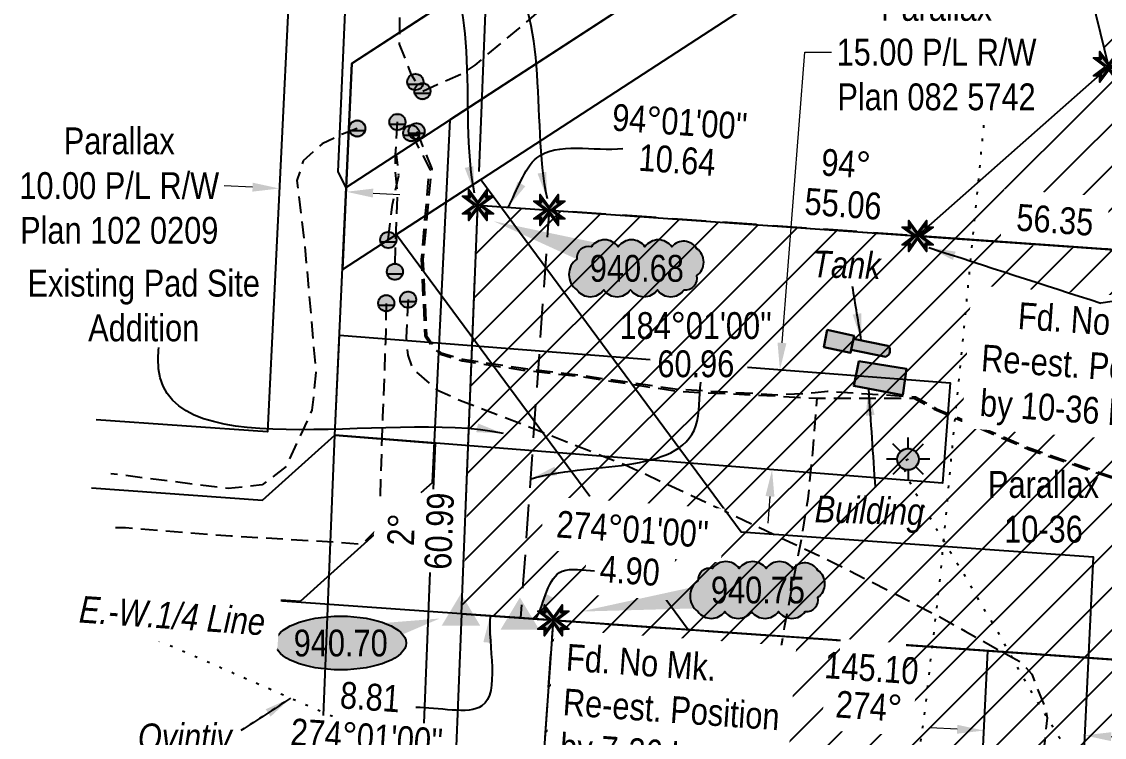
# Model space of a CAD drawing. Extents: x 301555 to 305504, y 5808283 to 5811840.
# Drawn here: x 303611.5 to 304015, y 5808742.4 to 5809009.3 of the extents above; entities that cross this region are included whole.
import ezdxf
from ezdxf.enums import TextEntityAlignment as Align

# ---------------------------------------------------------------- set-up
doc = ezdxf.new("R2010")
doc.units = 0
doc.header["$LTSCALE"] = 5
doc.header["$PDMODE"] = 34
doc.header["$PDSIZE"] = 0.03
for name, pattern in [('foc-ACCESSROAD', [3.75, 2.5, -1.25]), ('foc-DOT', [1, 0.2, -0.8]), ('foc-QUARTERLINE', [33, 25, -3, 2, -3]), ('UG_PIPE', [1.875, 1.25, -0.625])]:
    doc.linetypes.add(name, pattern=pattern)
doc.layers.get('Defpoints').update_dxf_attribs({"color": 9})
for name, color, linetype in [('AS-DRILL', 8, 'foc-DOT'), ('AS-PIPE-UG', 44, 'UG_PIPE'), ('AS-SYMBOL', 7, 'Continuous'), ('C-RW', 13, 'Continuous'), ('C-WS', 13, 'foc-ACCESSROAD'), ('C-WS-S', 8, 'Continuous'), ('DRILL-T', 8, 'Continuous'), ('L-AREAREQUIRED', 7, 'Continuous'), ('L-BD', 7, 'Continuous'), ('L-MON', 1, 'Continuous'), ('L-MON-T', 1, 'Continuous'), ('L-QSEC', 8, 'foc-QUARTERLINE'), ('L-TITLEDB', 4, 'Continuous'), ('L-TITLEDB-T', 4, 'Continuous'), ('P-ELEVATION', 7, 'Continuous'), ('P-PROPOSED', 10, 'Continuous')]:
    doc.layers.add(name, color=color, linetype=linetype)
doc.layers.add('AS-STRUCTURE', color=7, linetype='Continuous', lineweight=30, true_color=0x595959)
for name, color, linetype, true_color in [('AS-STRUCTURE-H', 7, 'Continuous', 0xa8a8a8), ('AS-STRUCTURE-T', 7, 'Continuous', 0x454545), ('P-PROPOSED-EXISTING-H', 7, 'Continuous', 0xffeebd)]:
    doc.layers.add(name, color=color, linetype=linetype, true_color=true_color)
doc.layers.add('C-RW-T', color=13, linetype='Continuous', lineweight=9)
doc.styles.add('80', font='ARIALN.TTF', dxfattribs={"height": 10})
doc.styles.add('80CG', font='ARIALN.TTF', dxfattribs={"height": 10})
doc.styles.add('80L', font='ARIALN.TTF', dxfattribs={"height": 10})
doc.styles.add('80LS', font='ARIALNI.TTF', dxfattribs={"height": 10})
doc.dimstyles.new('Compass 5 000', dxfattribs={"dimscale": 5, "dimtxt": 9, "dimasz": 2, "dimexe": 0.2, "dimexo": 0.0625, "dimgap": 0.5, "dimtad": 0, "dimtih": 1, "dimtoh": 1, "dimzin": 0, "dimdsep": 46, "dimtxsty": '80CG', "dimcen": 0.1, "dimse1": 1, "dimse2": 1, "dimclrd": 256, "dimclrt": 256, "dimaunit": 1, "dimadec": 4, "dimazin": 0, "dimtfac": 0.06, "dimtofl": 0, "dimtmove": 0, "dimatfit": 1, "dimfxl": 0.2, "dimtolj": 1, "dimtzin": 0, "dimlwd": -1, "dimarcsym": 0})
pattern_1 = [(45, (3998.266084374008, 389.9763777356275), (-7.857206124762436, 7.857206124762437), [])]

# ---------------------------------------------------------------- blocks, each defined once
blk = doc.blocks.new('STRIA')
blk.add_hatch(color=255).paths.add_polyline_path([(-0.0414550714867801, 1.521379340009161), (-1.474693147280959, -0.867350786313807), (1.391783004306489, -0.867350786313807)])
blk = doc.blocks.new('STRIAA')
blk.add_blockref('STRIA', (0, 0))
blk = doc.blocks.new('STRIB')
at = {"color": 1}
blk.add_solid([(-1.121455071486707, -0.6673507863138184), (-0.0414550714867801, 1.132649213686192), (1.038544928513147, -0.6673507863138184)], dxfattribs=at)
blk = doc.blocks.new('STRIBB')
blk.add_blockref('STRIB', (0, 0))
blk = doc.blocks.new('STRICC')
for name in ['STRIAA', 'STRIBB']:
    blk.add_blockref(name, (0, 0))
blk = doc.blocks.new('fdspike')
blk.add_blockref('STRICC', (0, 0))
blk = doc.blocks.new('TEMP')
h = blk.add_hatch(color=255)
h.dxf.hatch_style = 1
h.paths.add_polyline_path([(-5.274161e-10, 0.2514284397220763), (-0.6656854269836912, 1.152061669657268), (-0.6656854269836914, 0.6656854303339061), (-1.152061663105632, 0.6656854303339061), (-0.2514284404497629, 5.273253e-10), (-1.152061661774314, -0.665685419564579), (-0.6656854224511335, -0.6656854195645793), (-0.6656854224511335, -1.152061655686338), (-5.273251e-10, -0.2514284436956587), (0.6656854183820542, -1.152061663420681), (0.6656854183820542, -0.6656854208922597), (1.152061656810019, -0.6656854053035205), (0.2514284429676993, 5.273253e-10), (1.152061671303363, 0.6656854258011663), (0.6656854287749412, 0.6656854258011663), (0.6656854131859291, 1.15206166422904)])
h.paths.add_polyline_path([(0.5656854229146121, 0.8485281473411305), (0.5656854319800914, 0.5656854258011663), (0.8485281444547581, 0.5656854258011663), (0.0831890339399251, 0), (0.8485281399220186, -0.5656854150320215), (0.5656854183820542, -0.5656854240973189), (0.5656854183820542, -0.8485281365719859), (0, -0.08318903609469999), (-0.5656854224511337, -0.8485281320390644), (-0.5656854224511337, -0.5656854195645792), (-0.8485281349258001, -0.5656854195645794), (-0.0831890328488955, 0), (-0.8485281394583584, 0.5656854303339058), (-0.5656854269836913, 0.5656854303339061), (-0.5656854269836913, 0.8485281428085727), (0, 0.0831890306941206)], flags=16)
h = blk.add_hatch(color=1)
h.dxf.hatch_style = 1
h.paths.add_polyline_path([(0, 0.0831890306941205), (-0.5656854269836911, 0.8485281428085727), (-0.5656854269836912, 0.5656854303339061), (-0.8485281394583578, 0.5656854303339061), (-0.0831890328488953, -1e-16), (-0.8485281349258001, -0.5656854195645793), (-0.5656854224511337, -0.5656854195645793), (-0.5656854224511337, -0.848528132039064), (0, -0.08318903609469999), (0.5656854183820542, -0.8485281365719856), (0.5656854183820542, -0.5656854240973191), (0.8485281399220184, -0.5656854150320213), (0.0831890339399251, -1e-16), (0.8485281444547581, 0.5656854258011663), (0.5656854319800914, 0.5656854258011663), (0.5656854229146121, 0.8485281473411308)])
at = {"color": 1}
for p, q in [((-0.0831890328488953, 0), (0.0831890339399252, 0)), ((0, 0.0831890306941205), (0, -0.08318903609469999))]:
    blk.add_line(p, q, dxfattribs=at)
at = {"color": 255, "flags": 128}
blk.add_lwpolyline([(-0.251428440449763, 5.27325e-10), (-1.152061663105632, 0.6656854303339061), (-0.6656854269836914, 0.6656854303339061), (-0.6656854269836914, 1.152061669657268), (-5.274159999999999e-10, 0.2514284397220763), (0.6656854131859291, 1.15206166422904), (0.6656854287749412, 0.6656854258011663), (1.152061671303363, 0.6656854258011663), (0.2514284429676991, 5.27325e-10), (1.152061656810019, -0.6656854053035204), (0.6656854183820542, -0.6656854208922596), (0.6656854183820542, -1.152061663420681), (-5.27325e-10, -0.2514284436956586), (-0.6656854224511335, -1.152061655686338), (-0.6656854224511335, -0.6656854195645793), (-1.152061661774314, -0.6656854195645793)], close=True, dxfattribs=at)
at = {"color": 1, "flags": 128}
blk.add_lwpolyline([(-0.0831890328488953, 0), (-0.8485281394583578, 0.5656854303339061), (-0.5656854269836913, 0.5656854303339061), (-0.5656854269836913, 0.8485281428085727), (0, 0.0831890306941205), (0.5656854229146121, 0.8485281473411305), (0.5656854319800914, 0.5656854258011663), (0.8485281444547581, 0.5656854258011663), (0.0831890339399252, 0), (0.8485281399220184, -0.5656854150320214), (0.5656854183820542, -0.5656854240973189), (0.5656854183820542, -0.8485281365719856), (0, -0.08318903609469999), (-0.5656854224511335, -0.848528132039064), (-0.5656854224511335, -0.5656854195645792), (-0.8485281349258001, -0.5656854195645792)], close=True, dxfattribs=at)
blk = doc.blocks.new('GAS')
h = blk.add_hatch(color=255)
h.dxf.hatch_style = 1
edge = h.paths.add_edge_path()
edge.add_arc((0, 0), 0.9, 0, 360)
for p, q in [((0, 0.8077887887338874), (0, 1.615577579286764)), ((-0.5711929310346023, 0.5711929297831376), (-1.142385862069204, 1.142385861385264)), ((0.5711929310309642, 0.5711929297831376), (1.142385862065566, 1.142385861385264)), ((-0.8077887898725749, 0), (-1.615577579628734, 0)), ((1.615577579625096, 0), (0.8077887898689368, 0)), ((-0.5711929310346023, -0.5711929316021271), (-1.142385862069204, -1.142385863204253)), ((1.142385862065566, -1.142385863204253), (0.5711929310309642, -0.5711929316021271)), ((0, -0.8077887905528768), (0, -1.615577581105753))]:
    blk.add_line(p, q)
blk.add_circle((0, 0), 0.8000000000000003)
blk = doc.blocks.new('RISER')
h = blk.add_hatch(color=255)
h.dxf.hatch_style = 1
edge = h.paths.add_edge_path()
edge.add_arc((0, 0), 0.7000000000000001, 0, 360)
blk.add_hatch(color=13).paths.add_polyline_path([(0.5809894393423747, -0.1498374831999172), (-0.5809055220925075, -0.1501624933266612, 0.7745966773228882)])
at = {"color": 13}
blk.add_line((-0.5809055220925075, -0.1501624933266612), (0.5809894393423747, -0.1498374831996898), dxfattribs=at)
blk.add_circle((0, 0), 0.6000000000000001, dxfattribs=at)
blk = doc.blocks.new('*D461')
at = {"layer": 'C-RW-T', "transparency": 16777216}
for p, q in [((303960.1626647802, 5808745.420470488), (303950.1741298197, 5808745.899186838)), ((304017.5967408035, 5808742.667851478), (304027.5852757641, 5808742.189135129))]:
    blk.add_line(p, q, dxfattribs=at)
for points in [[(303960.2424508384, 5808747.085226315), (303960.0828787219, 5808743.755714661), (303970.1511997406, 5808744.941754139)], [(304017.6765268618, 5808744.332607305), (304017.5169547452, 5808741.003095651), (304007.608205843, 5808743.146567828)]]:
    blk.add_solid(points, dxfattribs=at)
at = {"layer": 'Defpoints', "color": 0, "transparency": 16777216}
for p in [(304007.608205843, 5808743.146567828), (303968.6712721242, 5808714.062698621), (304006.1282782265, 5808712.26751231)]:
    blk.add_point(p, dxfattribs=at)
at = {"layer": 'C-RW-T', "transparency": 16777216, "insert": (304066.6712239223, 5808742.189135128), "char_height": 10, "attachment_point": 5, "style": '80CG'}
blk.add_mtext('\\A1;Parallax\\P15.00 P/L R/W\\PPlan 192 2005', dxfattribs=at)
blk = doc.blocks.new('*D465')
at = {"layer": 'C-RW-T', "transparency": 16777216}
for p, q in [((303894.8978807059, 5808889.470363317), (303903.3982920524, 5808997.822349734)), ((303903.3982920524, 5808997.822349734), (303913.3982920524, 5808997.822349734)), ((303890.4087709207, 5808832.249136879), (303889.6266557916, 5808822.279769))]:
    blk.add_line(p, q, dxfattribs=at)
for points in [[(303893.2363193927, 5808889.600715838), (303896.5594420193, 5808889.340010796), (303894.1157655768, 5808879.500995437)], [(303888.7472096074, 5808832.3794894), (303892.070332234, 5808832.118784358), (303891.1908860498, 5808842.218504759)]]:
    blk.add_solid(points, dxfattribs=at)
at = {"layer": 'Defpoints', "color": 0, "transparency": 16777216}
for p in [(303885.501689848, 5808880.17678542), (303894.1157655768, 5808879.500995437), (303882.576810321, 5808842.894294742)]:
    blk.add_point(p, dxfattribs=at)
at = {"layer": 'C-RW-T', "transparency": 16777216, "insert": (303952.4842402105, 5808997.822349734), "char_height": 10, "attachment_point": 5, "style": '80CG'}
blk.add_mtext('\\A1;\\A1;Parallax\\P15.00 P/L R/W\\PPlan 082 5742', dxfattribs=at)
blk = doc.blocks.new('*D466')
at = {"layer": 'C-RW-T', "transparency": 16777216}
for p, q in [((303697.6065433227, 5808947.534824272), (303686.9968128985, 5808948.055958168)), ((303742.4886583282, 5808945.330282731), (303752.4766169839, 5808944.839689323))]:
    blk.add_line(p, q, dxfattribs=at)
for points in [[(303697.6883088907, 5808949.199484048), (303697.5247777546, 5808945.870164496), (303707.5945019784, 5808947.044230863)], [(303742.5704238962, 5808946.994942508), (303742.4068927601, 5808943.665622955), (303732.5006996725, 5808945.820876139)]]:
    blk.add_solid(points, dxfattribs=at)
at = {"layer": 'Defpoints', "color": 0, "transparency": 16777216}
for p in [(303707.5945019784, 5808947.044230863), (303705.8240448111, 5808910.999610819), (303730.7302425053, 5808909.776256095)]:
    blk.add_point(p, dxfattribs=at)
at = {"layer": 'C-RW-T', "transparency": 16777216, "insert": (303647.9108647403, 5808948.055958167), "char_height": 10, "attachment_point": 5, "style": '80CG'}
blk.add_mtext('\\A1;Parallax\\P10.00 P/L R/W\\PPlan 102 0209', dxfattribs=at)
blk = doc.blocks.new('*U484')
at = {"layer": 'P-ELEVATION'}
h = blk.add_hatch(color=111, dxfattribs=at)
h.dxf.hatch_style = 1
edge = h.paths.add_edge_path()
edge.add_arc((-17.35, -4.498962302481988), 6.103872947518012, 215.000000049745, 324.9999999502549)
edge.add_arc((-7.350000000000001, -4.498962302481988), 6.103872947518012, 215.000000049745, 324.9999999502549)
edge.add_arc((2.649999999999997, -4.49896230248199), 6.103872947518009, 215.000000049745, 324.9999999502549)
edge.add_arc((12.65, -4.498962302481988), 6.103872947518014, 215.000000049745, 324.9999999502549)
edge.add_arc((18.14445002031546, -3.704512282166537), 4.323851935097695, 263.4336304121956, 373.4336303127054)
edge.add_arc((18.84896230248199, 2.299999999999989), 6.103872947518012, 305.0000000497451, 414.999999950255)
edge.add_arc((17.45492736117374, 4.39403494130825), 5.692659225855938, 30.69553108923699, 140.6955309897469)
edge.add_arc((8.050000000000013, 4.498962302481985), 6.103872947518018, 35.00000004974505, 144.9999999502549)
edge.add_arc((-1.949999999999989, 4.498962302481991), 6.103872947518007, 35.00000004974505, 144.9999999502549)
edge.add_arc((-11.94999999999999, 4.498962302481985), 6.103872947518018, 35.00000004974505, 144.9999999502549)
edge.add_arc((-18.03952265914172, 3.809439643340282), 4.329879412592375, 75.42607878984404, 185.4260786903539)
edge.add_arc((-18.35881702482946, -2.29999999999999), 6.958415160170545, 125.000000049745, 234.9999999502549)
at = {"color": 240, "flags": 128}
blk.add_lwpolyline([(-22.35, -8, 0.52056705), (-12.35, -8, 0.52056705), (-2.350000000000001, -8, 0.52056705), (7.649999999999995, -8, 0.52056705), (17.65, -8, 0.52056705), (22.35, -2.70000000000001, 0.52056705), (22.35, 7.29999999999999, 0.52056705), (13.05000000000002, 8, 0.52056705), (3.050000000000008, 8, 0.52056705), (-6.949999999999985, 8, 0.52056705), (-16.95, 8, 0.52056705), (-22.35, 3.40000000000002, 0.52056705)], format="xyb", close=True, dxfattribs=at)
at = {"layer": 'P-ELEVATION', "color": 240, "flags": 128}
blk.add_lwpolyline([(0, 0, 12.5, 0, 0), (-53.33176617815661, 17.55338545660243, 0, 0, 0)], format="xyseb", dxfattribs=at)
at = {"layer": 'P-ELEVATION', "color": 240, "style": '80'}
blk.add_attdef('ELEVATION', text='', height=10, dxfattribs=at).set_placement((0, 0), align=Align.MIDDLE_CENTER)
blk = doc.blocks.new('*U483')
at = {"layer": 'P-ELEVATION'}
h = blk.add_hatch(color=111, dxfattribs=at)
h.dxf.hatch_style = 1
edge = h.paths.add_edge_path()
edge.add_ellipse((0, 0), major_axis=(-24.375, 0), ratio=0.4102564102564102, start_angle=0, end_angle=360)
at = {"layer": 'P-ELEVATION', "color": 7, "flags": 128}
blk.add_lwpolyline([(0, 0, 12.5, 0, 0), (36.91665780442963, 9.138956328432418, 0, 0, 0)], format="xyseb", dxfattribs=at)
at = {"layer": 'P-ELEVATION', "color": 7}
blk.add_ellipse((0, 0), major_axis=(-24.375, 0), ratio=0.4102564102564102, dxfattribs=at)
at = {"layer": 'P-ELEVATION', "style": '80'}
blk.add_attdef('ELEVATION', text='', height=10, dxfattribs=at).set_placement((0, 0), align=Align.MIDDLE_CENTER)
blk = doc.blocks.new('*U482')
at = {"layer": 'P-ELEVATION'}
h = blk.add_hatch(color=111, dxfattribs=at)
h.dxf.hatch_style = 1
edge = h.paths.add_edge_path()
edge.add_arc((-17.35, -4.498962302481988), 6.103872947518012, 215.000000049745, 324.9999999502549)
edge.add_arc((-7.350000000000001, -4.498962302481988), 6.103872947518012, 215.000000049745, 324.9999999502549)
edge.add_arc((2.649999999999997, -4.49896230248199), 6.103872947518009, 215.000000049745, 324.9999999502549)
edge.add_arc((12.65, -4.498962302481988), 6.103872947518014, 215.000000049745, 324.9999999502549)
edge.add_arc((18.14445002031546, -3.704512282166537), 4.323851935097695, 263.4336304121956, 373.4336303127054)
edge.add_arc((18.84896230248199, 2.299999999999989), 6.103872947518012, 305.0000000497451, 414.999999950255)
edge.add_arc((17.45492736117374, 4.39403494130825), 5.692659225855938, 30.69553108923699, 140.6955309897469)
edge.add_arc((8.050000000000013, 4.498962302481985), 6.103872947518018, 35.00000004974505, 144.9999999502549)
edge.add_arc((-1.949999999999989, 4.498962302481991), 6.103872947518007, 35.00000004974505, 144.9999999502549)
edge.add_arc((-11.94999999999999, 4.498962302481985), 6.103872947518018, 35.00000004974505, 144.9999999502549)
edge.add_arc((-18.03952265914172, 3.809439643340282), 4.329879412592375, 75.42607878984404, 185.4260786903539)
edge.add_arc((-18.35881702482946, -2.29999999999999), 6.958415160170545, 125.000000049745, 234.9999999502549)
at = {"color": 240, "flags": 128}
blk.add_lwpolyline([(-22.35, -8, 0.52056705), (-12.35, -8, 0.52056705), (-2.350000000000001, -8, 0.52056705), (7.649999999999995, -8, 0.52056705), (17.65, -8, 0.52056705), (22.35, -2.70000000000001, 0.52056705), (22.35, 7.29999999999999, 0.52056705), (13.05000000000002, 8, 0.52056705), (3.050000000000008, 8, 0.52056705), (-6.949999999999985, 8, 0.52056705), (-16.95, 8, 0.52056705), (-22.35, 3.40000000000002, 0.52056705)], format="xyb", close=True, dxfattribs=at)
at = {"layer": 'P-ELEVATION', "color": 240, "flags": 128}
blk.add_lwpolyline([(0, 0, 12.5, 0, 0), (-66.0829784587495, -8.038860635322187, 0, 0, 0)], format="xyseb", dxfattribs=at)
at = {"layer": 'P-ELEVATION', "color": 240, "style": '80'}
blk.add_attdef('ELEVATION', text='', height=10, dxfattribs=at).set_placement((0, 0), align=Align.MIDDLE_CENTER)

msp = doc.modelspace()

# ---------------------------------------------------------------- hatches: boundary and pattern name
at = {"layer": 'AS-STRUCTURE-H'}
h = msp.add_hatch(color=256, dxfattribs=at)
h.dxf.hatch_style = 1
h.paths.add_polyline_path([(303911.7065530634, 5808894.366682129), (303910.5300534205, 5808887.944666489), (303920.4398225615, 5808885.819075103), (303921.7520841865, 5808892.060178351)])
h = msp.add_hatch(color=256, dxfattribs=at)
h.dxf.hatch_style = 1
edge = h.paths.add_edge_path()
edge.add_line((303921.5303345541, 5808891.005539299), (303934.3997144693, 5808888.398961369))
edge.add_arc((303932.6361111623, 5808886.6179977), 2.506417409735396, -67.91253240285619, 45.28061756456623, ccw=False)
edge.add_line((303933.5785782289, 5808884.295524007), (303920.6579071842, 5808886.856283401))
edge.add_line((303920.6579071844, 5808886.856283396), (303921.5303345544, 5808891.005539299))
h = msp.add_hatch(color=256, dxfattribs=at)
h.dxf.hatch_style = 1
h.paths.add_polyline_path([(303923.5175822176, 5808882.690062419), (303941.3461312281, 5808879.750409825), (303939.8981240744, 5808870.02694353), (303921.6623384749, 5808873.464082935)])
at = {"layer": 'P-PROPOSED-EXISTING-H'}
h = msp.add_hatch(dxfattribs=at)
h.set_pattern_fill('ANSI31', color=256, scale=3.499769279999996, style=0)
h.set_pattern_definition(pattern_1)
h.paths.add_polyline_path([(304028.2856259207, 5809155.630729175), (303985.166308039, 5809249.328350289), (303868.8068892962, 5809317.064411587), (303848.2042092324, 5809354.619195334), (303848.53840876, 5809362.952797072), (303798.5818592503, 5809364.956187183), (303796.0400257008, 5809301.573008157), (303946.3550417608, 5809214.070447127), (303980.8577399755, 5809139.096609319), (304016.6881602394, 5808992.415000194), (303945.4489755218, 5808929.358801333), (304085.9685604645, 5808919.48988584)])
h = msp.add_hatch(dxfattribs=at)
h.set_pattern_fill('ANSI31', color=256, scale=3.499769279999996, style=0)
h.set_pattern_definition(pattern_1)
h.paths.add_polyline_path([(304419.1009713334, 5808896.093463109), (304408.421176004, 5808744.028080852), (304171.5203673166, 5808760.666004051), (304155.758124291, 5808536.233658976), (303806.3917737945, 5808560.770217284), (303794.7989903474, 5808574.114361066), (303809.6855532043, 5808786.07824252), (303775.4637036072, 5808788.481697832), (303781.5747962922, 5808940.867947377)])

# ---------------------------------------------------------------- linework, layer by layer
at = {"layer": 'AS-DRILL', "flags": 128}
for points in [[(303931.5797745718, 5808432.100042553), (303930.821596475, 5808468.35929116), (303929.9566774296, 5808492.339252071), (303928.902134742, 5808516.576861703), (303928.0171832468, 5808540.056987041), (303927.6278112028, 5808562.791890197), (303929.5413454128, 5808610.505156913), (303932.0889500862, 5808634.097917644), (303935.4546666122, 5808658.133165118), (303941.9797118296, 5808705.411416345), (303948.2317581991, 5808752.750739763), (303953.7575760424, 5808800.694736795), (303958.1560940607, 5808847.983111175), (303962.8144256631, 5808895.511385835), (303967.4829236893, 5808943.289295933), (303970.1704417045, 5808970.858368281)], [(303941.8638696554, 5808846.132022859), (303941.7360413745, 5808846.061970702), (303940.5807779334, 5808845.332846906), (303940.1961305587, 5808845.097955642), (303939.9621317209, 5808844.88208142), (303939.8811287484, 5808844.7352498), (303939.8540762082, 5808844.060831896), (303940.1387857011, 5808843.048408463), (303940.6144653171, 5808841.803342723), (303941.2275991812, 5808840.252601725), (303942.0050276096, 5808838.419890282), (303943.1197207131, 5808836.273488819), (303944.4975252501, 5808833.816093425), (303946.2119315416, 5808831.019974928), (303948.0619671784, 5808827.868413421), (303949.9503072831, 5808824.414875695), (303951.9612890886, 5808820.906299267), (303954.2850499467, 5808817.085015646), (303956.7957578296, 5808812.930733968), (303959.6130654905, 5808808.313912529), (303962.6161587606, 5808803.339358564), (303965.7262012344, 5808797.909994848), (303968.9510628127, 5808792.226263288), (303972.4448691972, 5808786.381107857), (303976.0563249107, 5808780.356372613), (303979.5779311592, 5808773.959901175), (303983.2633276097, 5808767.28148147), (303987.2146937326, 5808760.367413618), (303991.3866898254, 5808753.344258882), (303995.8065022507, 5808746.261325338), (304000.3232894458, 5808739.099046332), (304004.9798863661, 5808731.681120224), (304009.6415064441, 5808724.388294179), (304014.5519365747, 5808717.060431732), (304019.758162537, 5808709.620469199), (304025.0642162298, 5808702.176505736), (304030.4632553015, 5808694.5536753), (304035.9722620934, 5808686.551096446), (304041.5281030955, 5808678.47174123), (304047.1279384937, 5808670.240543976), (304052.941385783, 5808661.725124976), (304058.6471968543, 5808653.014382132), (304064.0730116586, 5808644.189292953), (304069.422848779, 5808635.34247207), (304074.7498727831, 5808626.546688602), (304080.0579043212, 5808617.901471839), (304085.4047560171, 5808608.979599676), (304090.6447934905, 5808599.88715142), (304095.862839818, 5808590.870488875), (304100.9669174348, 5808582.133500533), (304106.2577975562, 5808573.06380329), (304111.2640751298, 5808564.380861512), (304116.8337447977, 5808554.774569718), (304122.0806617518, 5808545.856724398), (304127.3777642673, 5808536.937148078), (304132.6716842925, 5808527.94224421), (304138.0134436714, 5808518.89558381), (304143.4353806011, 5808509.970732443), (304148.9603280876, 5808501.116933488), (304154.287123285, 5808492.32092338), (304159.3142990146, 5808483.537207128), (304164.1586510952, 5808474.560622937), (304168.7490045892, 5808465.493706618), (304173.2905531112, 5808456.454087454), (304177.9710873259, 5808447.133796991), (304182.8522788027, 5808437.83052419), (304187.9872815191, 5808428.616761055), (304193.177304361, 5808419.526094056), (304198.4483486541, 5808410.582540755), (304203.7992189942, 5808401.760532445), (304209.1541094654, 5808393.038605214), (304209.6915062914, 5808392.180980848)], [(303846.8297415762, 5808698.886053754), (303844.2924346546, 5808699.684918308), (303831.0410383428, 5808704.920306076), (303814.0527335453, 5808712.43239013), (303804.6623928039, 5808716.612409714), (303801.8586195793, 5808717.825869948), (303658.1104539955, 5808780.323009628)]]:
    msp.add_lwpolyline(points, dxfattribs=at)
at = {"layer": 'AS-PIPE-UG', "flags": 128}
for points in [[(303760.9903673161, 5808983.308504052), (303770.0528673162, 5808987.406004045), (303776.5353673161, 5808990.251004054), (303780.4878673162, 5808993.061004054), (303804.9503673161, 5809013.531004053), (303836.6978673161, 5809036.436004051), (303865.2903673162, 5809054.396004045), (303895.1828673162, 5809073.171004044), (303924.6178673162, 5809094.886004044), (303963.3603673168, 5809116.928504054), (303967.1803673162, 5809118.87600405), (303968.1753673162, 5809122.816004055), (303971.4153673162, 5809137.08850405), (303978.4878673162, 5809164.953504045), (303985.8578673162, 5809197.881004045)], [(303758.2753673161, 5808987.046004051), (303756.8528673167, 5808989.431004051), (303752.3728673166, 5809000.883504052), (303752.9453673161, 5809038.913504045), (303754.7528673162, 5809087.453504045), (303757.1828673161, 5809134.506004052)], [(303751.5403673162, 5808971.898504055), (303750.7378673163, 5808959.698504053), (303750.8003673162, 5808951.913504054), (303751.5428673162, 5808944.668504045), (303750.7828673161, 5808926.971004052), (303750.6053673161, 5808915.971004053)], [(303736.6003673166, 5808969.436004054), (303731.0803673163, 5808967.253504055), (303723.5578673162, 5808963.721004045), (303716.480367316, 5808957.391004052), (303714.1328673162, 5808949.973504053), (303717.0003673167, 5808926.313504045), (303721.1703673163, 5808878.428504054), (303719.7178673163, 5808864.333504052), (303710.0553673165, 5808843.361004045), (303701.1978673162, 5808836.566004044), (303688.5403673162, 5808835.158504045), (303644.8278673163, 5808840.686004053)], [(303756.7103673161, 5808967.611004053), (303763.7528673162, 5808954.023504053), (303763.0803673167, 5808951.001004054), (303760.4803673162, 5808920.683504052), (303761.765367316, 5808892.098504053), (303764.5678673162, 5808888.041004051), (303767.5978673163, 5808885.303504054), (303775.6628673161, 5808882.776004054), (303798.3278673161, 5808879.348504053), (303819.3303673162, 5808877.016004051), (303856.4828673168, 5808871.393504043), (303893.3578673162, 5808869.641004045), (303893.7353673167, 5808869.561004044), (303907.5653673162, 5808868.893504051), (303944.0378673162, 5808868.816004053), (303951.6503673162, 5808864.788504053), (303986.8878673161, 5808849.771004051), (304026.9778673161, 5808835.938504045), (304072.6753673161, 5808824.596004045), (304074.0303673167, 5808823.736004045), (304083.790367316, 5808807.093504053), (304087.3753673161, 5808804.698504045), (304092.620367316, 5808803.411004052), (304116.9903673162, 5808799.473504052)], [(303758.7503673161, 5808968.323504051), (303764.3678673167, 5808954.353504044), (303763.9853673162, 5808951.263504042), (303761.0728673161, 5808920.546004052), (303762.4353673161, 5808892.286004051), (303765.0103673161, 5808888.358504053), (303767.9328673161, 5808885.778504054), (303775.9453673166, 5808883.443504044), (303798.3928673161, 5808880.001004043), (303818.8928673161, 5808877.566004045), (303856.4828673168, 5808872.188504052), (303893.6603673166, 5808870.156004052), (303907.2228673167, 5808870.926004052), (303911.8303673161, 5808871.431004055), (303944.5978673161, 5808869.386004053), (303952.2503673161, 5808865.073504045), (303987.3678673162, 5808850.223504045), (304027.6128673162, 5808836.253504054), (304073.0753673166, 5808825.396004052), (304074.8478673161, 5808823.768504053), (304084.4653673167, 5808807.346004043), (304087.7953673162, 5808805.201004053), (304093.0328673162, 5808804.098504055), (304117.1003673161, 5808800.503504053)], [(303748.1403673163, 5808927.858504043), (303749.7803673161, 5808941.108504044), (303750.5678673162, 5808945.273504053), (303752.1003673162, 5808951.876004053), (303751.2503673161, 5808959.768504052)], [(303747.4028673166, 5808904.226004055), (303747.1053673166, 5808889.688504052), (303746.0278673167, 5808861.891004051), (303744.8453673166, 5808824.228504045), (303743.8378673161, 5808819.731004054), (303738.2878673162, 5808814.301004052), (303728.1928673166, 5808815.128504043), (303689.4428673165, 5808817.398504053), (303650.2053673162, 5808820.463504044), (303643.6028673163, 5808820.673504044)], [(303755.5903673161, 5808905.678504053), (303754.8203673161, 5808891.511004053), (303755.3953673166, 5808884.936004052), (303757.1328673166, 5808880.016004044), (303766.222867316, 5808872.023504045), (303775.0353673166, 5808868.031004043), (303790.9203673161, 5808862.016004053), (303814.1053673163, 5808852.853504051), (303836.1503673161, 5808844.146004043), (303860.0953673162, 5808833.09600405), (303914.9953673166, 5808807.158504051), (303952.3403673163, 5808788.066004055), (303963.1603673162, 5808781.996004045), (303984.1528673167, 5808770.263504053), (303987.9653673162, 5808766.026004053), (303993.1553673166, 5808752.836004045), (303993.7253673167, 5808749.653504053), (303992.2078673162, 5808735.856004055), (303988.1828673161, 5808691.996004053), (303985.3328673162, 5808650.006004053), (303985.3153673162, 5808650.013504051), (303985.2550545806, 5808649.022408462)], [(303890.7808831997, 5808754.764664788), (303890.975367316, 5808755.976004053), (303895.8778673161, 5808783.473504052), (303902.4503673162, 5808818.043504053), (303904.6528673167, 5808831.276004054), (303906.3678673162, 5808848.468504045), (303907.9728673161, 5808868.753504053)]]:
    msp.add_lwpolyline(points, dxfattribs=at)
at = {"layer": 'AS-STRUCTURE', "flags": 128}
for points in [[(303911.7065530634, 5808894.366682129), (303910.5300534205, 5808887.944666489), (303920.4398225615, 5808885.819075103), (303921.7520841865, 5808892.060178351)], [(303923.5175822176, 5808882.690062419), (303941.3461312281, 5808879.750409825), (303939.8981240744, 5808870.02694353), (303921.6623384749, 5808873.464082935)]]:
    msp.add_lwpolyline(points, close=True, dxfattribs=at)
msp.add_lwpolyline([(303921.5303345541, 5808891.005539299), (303934.3997144693, 5808888.398961374, -0.5384059697159665), (303933.5785782289, 5808884.295524007), (303920.6579071844, 5808886.856283396)], format="xyb", close=True, dxfattribs=at)
at = {"layer": 'C-RW', "flags": 128}
for points in [[(303775.3270808266, 5809155.223647871), (303769.4603673168, 5809016.336004052), (303769.4608584554, 5809016.334980112), (303734.5653673164, 5808993.643504044), (303732.4509547731, 5808947.405123353), (303729.5178673164, 5808953.206004054), (303732.2303673168, 5809015.666004051), (303747.0082631694, 5809367.024425135)], [(303637.5561930071, 5808835.406226548), (303701.2853673161, 5808830.898504046), (303728.2303673162, 5808855.108504055), (303734.5653673164, 5808993.643504044), (303906.5978673162, 5809105.511004054), (303968.1248654185, 5809363.658741601)], [(304004.6254747703, 5809354.953739282), (303939.6178673166, 5809082.403504051), (303732.4509547731, 5808947.405123353), (303731.0533358319, 5808916.841723201), (303937.7029275459, 5809051.255222572)], [(304004.6254747703, 5809354.953739282), (303939.6178673166, 5809082.403504051), (303771.0903673162, 5808972.586004053), (303764.5303673163, 5808837.346004045), (303760.3081926584, 5808833.543171127)], [(303637.5561930071, 5808835.406226548), (303701.2853673161, 5808830.898504046), (303728.2303673162, 5808855.108504055), (303732.4509547731, 5808947.405123353), (303729.5178673164, 5808953.206004054), (303732.2303673168, 5809015.666004051), (303711.0128673162, 5809016.638504043), (303703.1353673161, 5808856.261004044), (303639.3349435822, 5808860.740508883)], [(303823.2858039803, 5808832.219101707), (303751.1576287748, 5808929.918392477), (303782.6483469469, 5808950.401266846), (303879.6616122465, 5808819.015569512), (304010.7981222732, 5808809.704963082), (304003.0971567339, 5808649.022412862)], [(303882.0176182857, 5808880.450117204), (303957.5303673163, 5808874.526004052), (303954.7103673162, 5808837.186004055), (303728.2303673162, 5808855.108504055), (303729.9347966287, 5808892.3812925), (303845.7899825963, 5808883.292241436)], [(303723.9960128273, 5808750.55627553), (303728.2303673162, 5808855.108504055), (303765.6242525954, 5808852.149338083), (303765.6228673161, 5808852.136004051), (303764.9263787311, 5808834.927429938)], [(303745.517873374, 5808820.221810057), (303715.3453673168, 5808793.046004052), (303634.9787429401, 5808798.696274824)], [(303763.6718166576, 5808803.930189107), (303761.3960884987, 5808747.702366426)], [(303967.7987210622, 5808695.856704949), (303971.5778080869, 5808774.708290195), (303859.9566227818, 5808782.547624802), (303850.252636607, 5808795.691899757)]]:
    msp.add_lwpolyline(points, dxfattribs=at)
at = {"layer": 'C-WS', "flags": 128}
for points in [[(304171.5203673166, 5808760.666004051), (304182.2001626459, 5808912.731386292), (303808.1462541918, 5808939.001791345), (303797.4664588618, 5808786.936409084)], [(304171.5203673166, 5808760.666004051), (304155.758124291, 5808536.233658976), (303793.9233101793, 5808561.645897452), (303809.6855532043, 5808786.07824252)]]:
    msp.add_lwpolyline(points, close=True, dxfattribs=at)
at = {"layer": 'L-QSEC'}
for q in [(303798.5818592499, 5809364.956187182), (303634.9604250106, 5808798.349468105), (303761.5698030018, 5808440.922196752), (304501.8069302963, 5808737.469449777)]:
    msp.add_line((303775.4637036072, 5808788.481697832), q, dxfattribs=at)
at = {"layer": 'L-TITLEDB', "flags": 128}
msp.add_lwpolyline([(304581.5101150197, 5808731.871767469), (303775.4637036072, 5808788.481697832), (303781.5747962922, 5808940.867947377), (304581.5101150197, 5808884.687208847)], dxfattribs=at)

# ---------------------------------------------------------------- block references
at = {"layer": 'AS-SYMBOL', "xscale": 4.999670399999993, "yscale": 4.999670399999993, "zscale": 4.999670399999993}
for p in [(303758.2553673161, 5808986.751004053), (303760.8903673167, 5808983.331004054), (303751.5653673162, 5808971.816004055), (303736.6078673162, 5808969.401004047), (303736.6153673161, 5808969.423504054), (303756.7403673161, 5808967.646004044), (303758.7053673166, 5808968.378504053), (303748.1778673166, 5808927.848504045), (303750.6378673161, 5808915.993504052), (303747.4078673167, 5808904.271004053), (303755.5503673162, 5808905.623504053)]:
    msp.add_blockref('RISER', p, dxfattribs=at)
at = {"layer": 'C-WS-S', "xscale": 4.999670399999993, "yscale": 4.999670399999993, "zscale": 4.999670399999993}
msp.add_blockref('GAS', (303941.8737232394, 5808846.101410785), dxfattribs=at)
at = {"layer": 'L-AREAREQUIRED', "color": 5, "xscale": 0.99993408, "yscale": 0.99993408, "zscale": 0.99993408}
for name, p, values in [('*U484', (303840.7898894603, 5808917.283171344), {'ELEVATION': '940.68'}), ('*U483', (303730.443208892, 5808777.580999878), {'ELEVATION': '940.70'})]:
    msp.add_blockref(name, p, dxfattribs=at).add_auto_attribs(values)
at = {"layer": 'L-MON', "xscale": 4.999670399999991, "yscale": 4.999670399999991, "zscale": 4.999670399999991}
for name, p in [('TEMP', (304016.6881602394, 5808992.415000194)), ('TEMP', (303781.5747962922, 5808940.867947377)), ('TEMP', (303808.1462541918, 5808939.001791345)), ('TEMP', (303945.4489755218, 5808929.358801333)), ('fdspike', (303775.4603673161, 5808788.398504051)), ('fdspike', (303797.4278673161, 5808786.951004044))]:
    msp.add_blockref(name, p, dxfattribs=at)

# ---------------------------------------------------------------- texts
at = {"layer": 'AS-STRUCTURE-T', "char_height": 9.99934080000004, "attachment_point": 1, "rotation": 358.4031673961794, "style": '80L'}
for s, width, insert in [('\\pi0.76364;{\\fArial Narrow|b0|i1|c0|p34;Tank}', 26.17776261937258, (303905.5606417253, 5808923.984068812)), ('\\pi0.3003;{\\fArial Narrow|b0|i1|c0|p34;Building}', 40.82987721691699, (303906.974456921, 5808832.605150482))]:
    msp.add_mtext_dynamic_manual_height_columns(s, width=width, gutter_width=50.00000000000018, heights=[0], dxfattribs=dict(at, insert=insert))
at = {"layer": 'C-RW-T', "insert": (303992.3470970914, 5808828.292285105), "char_height": 9.999999999999982, "attachment_point": 5, "style": '80CG'}
msp.add_mtext('\\A1;Parallax\\P10-36', dxfattribs=at)
at = {"layer": 'L-BD', "style": '80L'}
for s, p in [("94°01'00''", (303856.8115060405, 5808971.911924225)), ('10.64', (303855.8132306486, 5808957.697875704)), ('94°', (303918.7467559405, 5808956.294069052)), ('55.06', (303917.6959397388, 5808941.331912706)), ('8.81', (303741.4024297689, 5808757.490379662))]:
    msp.add_text(s, height=9.999340799999983, rotation=355.9825999999993, dxfattribs=at).set_placement(p, align=Align.MIDDLE)
for s, p in [("184°01'00''", (303862.7350760609, 5808895.942931013)), ('60.96', (303862.7958701864, 5808881.694000064))]:
    msp.add_text(s, height=9.999340799999985, dxfattribs=at).set_placement(p, align=Align.MIDDLE)
at = {"layer": 'L-TITLEDB-T', "insert": (303657.0298967883, 5808903.33895315), "char_height": 9.999999999999982, "width": 86.21186903137789, "attachment_point": 5, "style": '80CG'}
msp.add_mtext('\\A1;Existing Pad Site \\PAddition', dxfattribs=at)

# ---------------------------------------------------------------- dimensions: what is measured, and where the dimension line sits
at = {"layer": 'C-RW-T'}
for base, p1, p2, angle, text, picture, middle in [((303707.5945019784, 5808947.044230863), (303730.7302425053, 5808909.776256095), (303705.8240448111, 5808910.999610819), 177.1879780517355, 'Parallax\\P10.00 P/L R/W\\PPlan 102 0209', '*D466', (303647.9108647403, 5808948.055958167)), ((304007.608205843, 5808743.146567828), (303968.671272124, 5808714.06269862), (304006.1282782265, 5808712.267512309), 357.25610865084474, 'Parallax\\P15.00 P/L R/W\\PPlan 192 2005', '*D461', (304066.6712239223, 5808742.189135128))]:
    dim = msp.add_linear_dim(base=base, p1=p1, p2=p2, angle=angle, text=text, dimstyle='Compass 5 000', dxfattribs=at)
    dim.commit()
    dim.dimension.update_dxf_attribs({"geometry": picture, "text_midpoint": middle, "dimtype": 161})

# ---------------------------------------------------------------- leaders
at = {"layer": 'AS-STRUCTURE-T', "path_type": 1}
for points in [[(303924.4585371492, 5808890.412458029), (303921.1790113432, 5808910.515389863)], [(303927.0862594275, 5808872.4417649), (303929.6223306279, 5808835.575902466)]]:
    msp.add_leader(points, dimstyle='Compass 5 000', override={"dimgap": 0.5, "dimtad": 0}, dxfattribs=at)
at = {"layer": 'L-BD', "path_type": 1}
for points in [[(303792.7728127422, 5808940.081492748), (303803.5373059354, 5808958.49704176), (303835.6203385061, 5808961.992050606)], [(303801.1007483802, 5808838.683620315), (303862.780830129, 5808858.50354859), (303864.6054145328, 5808874.828094211)], [(303786.1426703647, 5808787.731696886), (303783.082087697, 5808754.184704947), (303758.4556450144, 5808753.488102558)]]:
    msp.add_leader(points, dimstyle='Compass 5 000', override={"dimgap": 0.5, "dimtad": 0}, dxfattribs=at)
at = {"layer": 'L-MON-T', "path_type": 1}
msp.add_leader([(303807.4548220917, 5808943.156129754), (303788.8640040315, 5809031.409377126), (303727.4253993751, 5809040.455922392)], dimstyle='Compass 5 000', dxfattribs=at)
msp.add_leader([(303780.3423305529, 5808945.288257946), (303760.8860224986, 5809036.423858066), (303727.4253993751, 5809040.455922392)], dimstyle='Compass 5 000', override={"dimgap": 0.5, "dimtad": 0}, dxfattribs=at)
at = {"layer": 'L-TITLEDB-T', "path_type": 1}
msp.add_leader([(303791.0512541606, 5808855.681823789), (303662.3956687477, 5808883.664450967), (303662.6572815196, 5808887.784181031)], dimstyle='Compass 5 000', override={"dimgap": 0.5, "dimtad": 0}, dxfattribs=at)

# ---------------------------------------------------------------- next in the draw order: texts
at = {"layer": 'DRILL-T', "insert": (303644.7868265939, 5808747.556904424), "char_height": 10.00455717583917, "attachment_point": 1, "style": '80L', "bg_fill": 2}
msp.add_mtext_dynamic_manual_height_columns('\\pi10.077;{\\fArial Narrow|b0|i1|c0|p34;Ovintiv\\P\\pi0.8844;11-36 (HZ)\\P\\pi12.616;(Abd.)}', width=54.80797660465856, gutter_width=50, heights=[0], dxfattribs=at)
at = {"layer": 'L-BD', "char_height": 9.999340799999983, "style": '80L', "bg_fill": 2}
for s, insert, width, attachment_point, rotation in [('56.35', (303996.6298113224, 5808935.287061927), 29.31287944835932, 5, 355.9826), ('60.99', (303767.1922351575, 5808819.291151729), 11.35133257454133, 5, 87.70350000000002), ('4.90', (303838.5456579888, 5808809.565265851), 22.95787551937215, 2, 355.9825999999997), ('274°', (303927.2745004885, 5808754.012850768), 23.870595514412, 5, 355.9826)]:
    msp.add_mtext(s, dxfattribs=dict(at, insert=insert, width=width, attachment_point=attachment_point, rotation=rotation))
at = {"layer": 'L-BD', "insert": (303740.5035793361, 5808747.5623954), "char_height": 9.999340799999983, "width": 57.34565909213146, "attachment_point": 2, "rotation": 355.9826, "style": '80L', "bg_fill": 3, "box_fill_scale": 1.15, "bg_fill_color": 256, "bg_fill_true_color": 256, "bg_fill_transparency": 0}
msp.add_mtext("274°01'00''", dxfattribs=at)
at = {"layer": 'L-MON-T', "char_height": 9.998536453026038, "attachment_point": 1, "rotation": 355.9825, "style": '80L', "bg_fill": 2}
for s, insert in [('\\pi13.045;Fd. No Mk.\\P\\pi0.49577;Re-est. Position\\P\\pi1.2085;by 10-36 Lease', (303970.2513904059, 5808905.585175209)), ('Fd. No Mk.\\PRe-est. Position\\Pby 7-36 Lease', (303814.8750169784, 5808777.293752269))]:
    msp.add_mtext_dynamic_manual_height_columns(s, width=80.16139154160982, gutter_width=50, heights=[0], dxfattribs=dict(at, insert=insert))
at = {"layer": 'L-QSEC', "insert": (303668.0136093526, 5808792.792572904), "char_height": 9.989688999060254, "width": 69.88788881234359, "attachment_point": 2, "rotation": 355.9825000000004, "style": '80LS', "bg_fill": 2}
msp.add_mtext('E.-W.1/4 Line', dxfattribs=at)

# ---------------------------------------------------------------- next in the draw order: linework, layer by layer
at = {"layer": 'P-PROPOSED'}
msp.add_lwpolyline([(303848.53840876, 5809362.952797072), (303848.2042092324, 5809354.619195334), (303868.8068892962, 5809317.064411587), (303985.166308039, 5809249.328350289), (304028.2856259207, 5809155.630729175), (304085.9685604645, 5808919.48988584), (303945.4489755218, 5808929.358801333), (304016.6881602394, 5808992.415000194), (303980.8577399755, 5809139.096609319), (303946.3550417608, 5809214.070447127), (303796.0400257008, 5809301.573008157), (303798.5818592503, 5809364.956187183)], dxfattribs=at)

# ---------------------------------------------------------------- next in the draw order: block references
at = {"layer": 'L-MON', "xscale": 4.999670399999991, "yscale": 4.999670399999991, "zscale": 4.999670399999991}
msp.add_blockref('TEMP', (303809.6855532043, 5808786.07824252), dxfattribs=at)

# ---------------------------------------------------------------- next in the draw order: texts
at = {"layer": 'L-BD', "char_height": 9.999340799999983, "style": '80L', "bg_fill": 2}
for s, insert, width, attachment_point, rotation in [('2°', (303752.9546185475, 5808819.862117916), 11.12927995206547, 5, 87.70350000000002), ("274°01'00''", (303839.5439333799, 5808824.986875619), 57.34565909213147, 2, 355.9825999999997), ('145.10', (303928.27277588, 5808768.226899294), 14.47148799572168, 5, 355.9826)]:
    msp.add_mtext(s, dxfattribs=dict(at, insert=insert, width=width, attachment_point=attachment_point, rotation=rotation))

# ---------------------------------------------------------------- next in the draw order: dimensions: what is measured, and where the dimension line sits
at = {"layer": 'C-RW-T'}
dim = msp.add_linear_dim(base=(303894.1157655768, 5808879.500995437), p1=(303882.576810321, 5808842.894294743), p2=(303885.5016898481, 5808880.176785422), angle=85.51422917588444, text='\\A1;Parallax\\P15.00 P/L R/W\\PPlan 082 5742', dimstyle='Compass 5 000', dxfattribs=at)
dim.commit()
dim.dimension.update_dxf_attribs({"geometry": '*D465', "text_midpoint": (303952.4842402105, 5808997.822349734), "dimtype": 161})

# ---------------------------------------------------------------- next in the draw order: leaders
at = {"layer": 'DRILL-T', "path_type": 1}
msp.add_leader([(303711.7691720837, 5808756.993902186), (303693.2617031926, 5808744.903941134)], dimstyle='Compass 5 000', override={"dimgap": 0.5, "dimtad": 0}, dxfattribs=at)
at = {"layer": 'L-MON-T', "path_type": 1}
for points in [[(303949.6159729437, 5808925.01965677), (304013.716809506, 5808904.301928736)], [(304081.8340325945, 5808914.652411643), (304013.716809506, 5808904.301928736)]]:
    msp.add_leader(points, dimstyle='Compass 5 000', override={"dimgap": 0.5, "dimtad": 0}, dxfattribs=at)

# ---------------------------------------------------------------- next in the draw order: linework, layer by layer
at = {"layer": 'P-PROPOSED', "flags": 128}
msp.add_lwpolyline([(304419.1009713334, 5808896.093463109), (304408.421176004, 5808744.028080852), (304171.5203673166, 5808760.666004051), (304155.758124291, 5808536.233658976), (303806.3917737945, 5808560.770217284), (303794.7989903474, 5808574.114361066), (303809.6855532043, 5808786.07824252), (303775.4637036072, 5808788.481697832), (303781.5747962922, 5808940.867947377)], close=True, dxfattribs=at)

# ---------------------------------------------------------------- next in the draw order: block references
at = {"layer": 'L-AREAREQUIRED', "color": 5, "xscale": 0.99993408, "yscale": 0.99993408, "zscale": 0.99993408}
msp.add_blockref('*U482', (303885.9315995074, 5808797.345150607), dxfattribs=at).add_auto_attribs({'ELEVATION': '940.75'})

# ---------------------------------------------------------------- next in the draw order: leaders
at = {"layer": 'L-BD', "path_type": 1}
msp.add_leader([(303803.2153040597, 5808786.532658488), (303813.0047720743, 5808804.409083423), (303825.0000853088, 5808804.527793766)], dimstyle='Compass 5 000', override={"dimgap": 0.5, "dimtad": 0}, dxfattribs=at)

doc.saveas('drawing.dxf')
